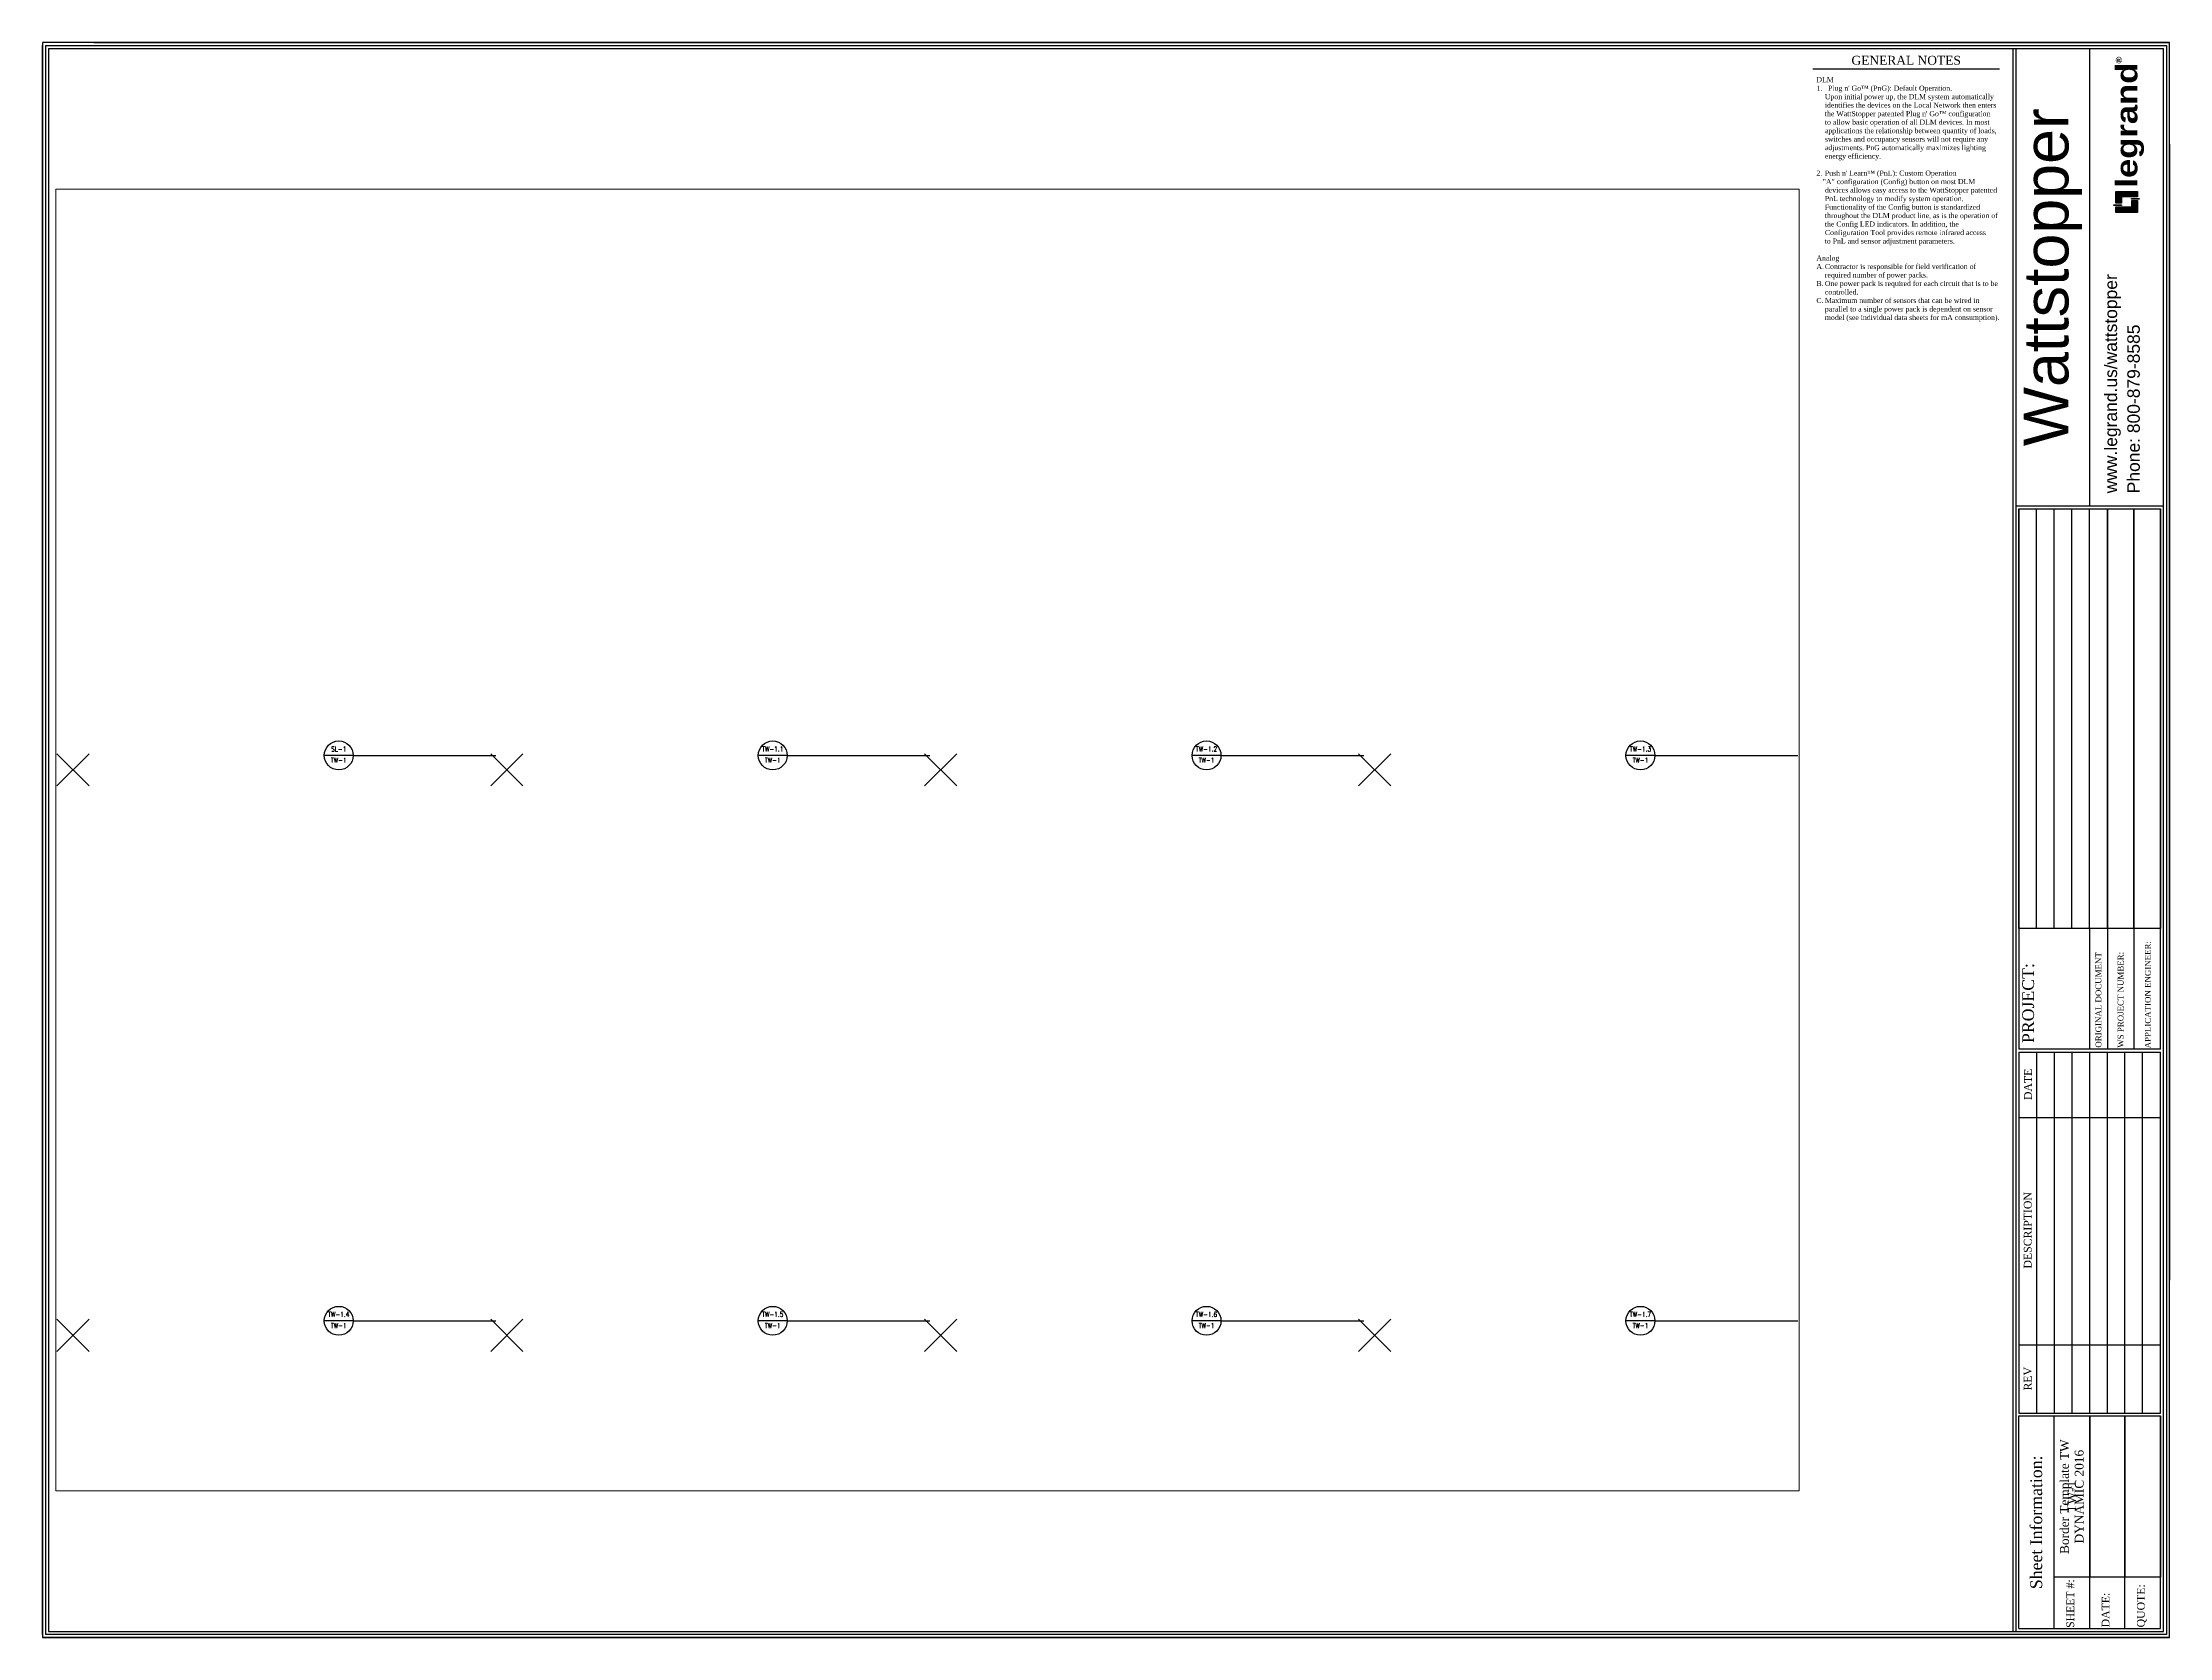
# Paper-space layout 'TW-1 36 X 48' of a CAD drawing. Header units: millimetres, sheet in inches. Extents: x -0.4 to 47.6, y 0 to 36.
# The model-space entities are those that its viewports show. They can reach past a viewport. Long polylines and large blocks are cut down to what shows.
import ezdxf
from ezdxf.enums import TextEntityAlignment as Align

# ---------------------------------------------------------------- set-up
doc = ezdxf.new("R2010")
doc.units = ezdxf.units.MM
doc.header["$MEASUREMENT"] = 0
doc.header["$PDMODE"] = 3
doc.header["$PDSIZE"] = 1
for name, color, linetype in [('_TW-1-SL', 7, 'Continuous'), ('_TW_DLM_Analog_Mix', 160, 'Continuous'), ('_TW_Viewport', 7, 'Continuous'), ('_WS_Boundary', 7, 'Continuous'), ('_WS_WattStopper', 160, 'Continuous'), ('WS_REF_MARKER', 7, 'Continuous')]:
    doc.layers.add(name, color=color, linetype=linetype)
doc.layers.add('_WS_Insertion_Point', color=1, linetype='Continuous', lineweight=25, plot=False)
doc.styles.add('Arial', font='arial.ttf', dxfattribs={"height": 0.1875})
doc.styles.add('Legrand', font='ariblk.ttf', dxfattribs={"height": 0.1875})
doc.styles.add('ROMANS', font='ROMANS.shx')
doc.styles.get("Standard").update_dxf_attribs({"font": 'arial.ttf'})
doc.styles.add('STD', font='simplex.shx', dxfattribs={"height": 0.1})
doc.styles.add('WS8th', font='complex.shx', dxfattribs={"height": 0.1875})
doc.styles.add('WSTB', font='times.ttf')

# ---------------------------------------------------------------- blocks, each defined once
blk = doc.blocks.new('*U37')
at = {"layer": '_WS_WattStopper'}
h = blk.add_hatch(color=256, dxfattribs=at)
h.dxf.hatch_style = 1
h.paths.add_polyline_path([(47.279, 32.166), (47.279, 32.432), (47.147, 32.432), (47.147, 32.288), (46.788, 32.288), (46.788, 32.166)])
h.paths.add_polyline_path([(47.145, 32.482), (47.145, 32.464), (47.319, 32.464), (47.319, 32.482)])
h.paths.add_polyline_path([(46.92, 32.321), (46.92, 32.339), (46.746, 32.339), (46.746, 32.321)])
h.paths.add_polyline_path([(46.918, 32.514), (47.277, 32.514), (47.277, 32.637), (46.786, 32.637), (46.786, 32.371), (46.918, 32.371)])
at = {"layer": '_TW_DLM_Analog_Mix', "const_width": 0.0301}
blk.add_lwpolyline([(39.95, 35.399), (44.166, 35.399)], dxfattribs=at)
at = {"layer": '_WS_WattStopper', "linetype": 'Continuous'}
for p, q in [((48, 36), (0, 36)), ((0, 36), (0, 0)), ((1.154, 36), (48, 36)), ((0, 0.066), (0, 35.934)), ((0.066, 35.934), (0.066, 0.066)), ((0.066, 35.934), (47.934, 35.934)), ((0.133, 35.867), (47.867, 35.867)), ((0.133, 35.867), (0.133, 0.133))]:
    blk.add_line(p, q, dxfattribs=at)
at = {"layer": '_WS_WattStopper'}
for p, q in [((48, 0), (48, 36)), ((44.466, 35.867), (44.466, 0.133)), ((44.532, 35.867), (44.532, 0.133)), ((46.2, 25.541), (46.2, 35.867)), ((47.867, 0.133), (47.867, 35.867)), ((47.934, 35.934), (47.934, 0.066)), ((48, 33.703), (48, 8.063)), ((44.532, 25.541), (47.867, 25.541)), ((44.598, 25.475), (47.801, 25.475)), ((44.598, 25.475), (44.598, 13.277)), ((44.998, 16.003), (44.998, 25.475)), ((45.398, 16.003), (45.398, 25.475)), ((45.798, 16.003), (45.798, 25.475)), ((46.198, 16.003), (46.198, 25.475)), ((47.801, 13.277), (47.801, 25.475)), ((46.198, 16.003), (46.198, 13.277)), ((46.598, 16.003), (46.598, 13.277)), ((47.199, 16.003), (47.199, 13.277)), ((47.801, 13.277), (44.598, 13.277)), ((44.598, 13.21), (47.801, 13.21)), ((44.598, 13.21), (44.598, 5.066)), ((45.005, 5.066), (45.005, 13.21)), ((45.403, 5.066), (45.403, 13.21)), ((45.802, 5.066), (45.802, 13.21)), ((46.2, 5.066), (46.2, 13.21)), ((46.598, 5.066), (46.598, 13.21)), ((46.996, 5.066), (46.996, 13.21)), ((47.394, 5.066), (47.394, 13.21)), ((47.801, 5.066), (47.801, 13.21)), ((44.598, 11.74), (47.801, 11.74)), ((44.598, 6.603), (47.801, 6.603)), ((44.598, 5.066), (47.801, 5.066)), ((44.598, 5), (47.801, 5)), ((44.598, 0.199), (44.598, 5)), ((45.395, 0.199), (45.395, 5)), ((45.395, 0.199), (45.395, 5)), ((46.2, 0.199), (46.2, 5)), ((46.2, 0.199), (46.2, 5)), ((46.996, 0.199), (46.996, 5)), ((47.801, 0.199), (47.801, 5)), ((47.801, 0.199), (47.801, 5)), ((0, 0), (48, 0)), ((47.934, 0.066), (0.066, 0.066)), ((0.133, 0.133), (47.867, 0.133)), ((44.598, 0.199), (47.801, 0.199)), ((48, 0), (0, 0))]:
    blk.add_line(p, q, dxfattribs=at)
for points in [[(46.92, 32.339), (46.92, 32.321), (46.746, 32.321), (46.746, 32.339)], [(46.918, 32.514), (46.918, 32.371), (46.786, 32.371), (46.786, 32.637), (47.277, 32.637), (47.277, 32.514)], [(47.147, 32.288), (47.147, 32.432), (47.279, 32.432), (47.279, 32.166), (46.788, 32.166), (46.788, 32.288)], [(47.145, 32.464), (47.145, 32.482), (47.319, 32.482), (47.319, 32.464)], [(44.598, 25.475), (46.598, 25.475), (46.598, 16.003), (44.598, 16.003)], [(46.598, 25.475), (47.199, 25.475), (47.199, 16.003), (46.598, 16.003)], [(47.199, 25.475), (47.801, 25.475), (47.801, 16.003), (47.199, 16.003)]]:
    blk.add_lwpolyline(points, close=True, dxfattribs=at)
for points in [[(46.2, 5), (46.2, 1.359), (45.395, 1.359), (45.395, 5)], [(46.996, 5), (46.996, 1.359), (46.2, 1.359), (46.2, 5)], [(47.801, 5), (47.801, 1.359), (46.996, 1.359), (46.996, 5)]]:
    blk.add_lwpolyline(points, dxfattribs=at)
at = {"insert": (13.845, 25.539), "char_height": 0.18, "attachment_point": 6}
blk.add_mtext('\\A1;', dxfattribs=at)
at = {"layer": '_TW_DLM_Analog_Mix', "style": 'WSTB'}
blk.add_text('GENERAL NOTES', height=0.20077, dxfattribs=at).set_placement((42.058, 35.499), align=Align.CENTER)
at = {"layer": '_TW_DLM_Analog_Mix', "linetype": 'Continuous', "insert": (40.032, 35.219), "char_height": 0.114984, "width": 4.04095, "attachment_point": 1, "style": 'WSTB'}
blk.add_mtext('DLM\\P1.   Plug n\' Go™ (PnG): Default Operation. \\P\\pl0.1912,t0.1912;Upon initial power up, the DLM system automatically identifies the devices on the Local Network then enters the WattStopper patented Plug n\' Go™ configuration to allow basic operation of all DLM devices. In most applications the relationship between quantity of loads, switches and occupancy sensors will not require any adjustments. PnG automatically maximizes lighting energy efficiency.\\P\\pl0;\\P\\pi-0.1912,l0.1912;2.^IPush n\' Learn™ (PnL): Custom Operation  \\P\\pi-0.0478;"A" configuration (Config) button on most DLM devices allows easy access to the WattStopper patented PnL technology to modify system operation. Functionality of the Config button is standardized throughout the DLM product line, as is the operation of the Config LED indicators. In addition, the Configuration Tool provides remote infrared access \\P to PnL and sensor adjustment parameters.\\P\\P\\pi0,l0,tz;Analog\\P\\pi-0.19119,l0.19119,t0.19119,0.28678;A.^IContractor is responsible for field verification of \\P\\pi0,t0.28678;required number of power packs.\\P\\pi-0.19119,t0.19119,0.28678;B.^IOne power pack is required for each circuit that is to be \\P\\pi0,t0.28678;controlled.\\P\\pi-0.19119,t0.19119,0.28678;C.^IMaximum number of sensors that can be wired in \\P\\pi0,t0.28678;parallel to a single power pack is dependent on sensor \\Pmodel (see individual data sheets for mA consumption).', dxfattribs=at)
at = {"layer": '_WS_WattStopper'}
for s, height, style, p in [('®', 0.133, 'Legrand', (46.923, 35.525)), ('ORIGINAL DOCUMENT', 0.1327, 'WSTB', (46.463, 13.313)), ('WS PROJECT NUMBER:', 0.1327, 'WSTB', (46.964, 13.313)), ('APPLICATION ENGINEER:', 0.13265, 'WSTB', (47.578, 13.297)), ('PROJECT:', 0.2654, 'WSTB', (44.943, 13.417)), ('DATE', 0.1756, 'WSTB', (44.894, 12.13)), ('DESCRIPTION', 0.17557, 'WSTB', (44.888, 8.328)), ('REV', 0.1756, 'WSTB', (44.888, 5.575)), ('SHEET #:', 0.1756, 'WSTB', (45.849, 0.216)), ('DATE:', 0.1756, 'WSTB', (46.645, 0.228)), ('QUOTE:', 0.1756, 'WSTB', (47.441, 0.228))]:
    blk.add_text(s, height=height, rotation=90, dxfattribs=dict(at, style=style)).set_placement(p)
at = {"layer": '_WS_WattStopper', "style": 'Legrand'}
blk.add_text('legrand', height=0.4881, rotation=90, dxfattribs=at).set_placement((47.032, 32.726), align=Align.MIDDLE_LEFT)
at = {"layer": '_WS_WattStopper', "rotation": 90}
for s, width, gutter_width, insert, char_height, attachment_point, style in [('\\A2;{\\fArial|b0|i0|c0|p34;\\H5.3333x;Wattstopper}', 0.68888, 0.938, (45.366, 30.704), 0.19, 5, 'Arial'), ('\\A2;{\\fArial|b0|i0|c0|p34;\\H5.3333x;www.legrand.us/wattstopper}', 6.42662, 0.938, (46.719, 25.826), 0.05284, 4, 'WS8th'), ('\\A2;{\\fArial|b0|i0|c0|p34;\\H5.3333x;Phone: 800-879-8585}', 6.42662, 0.938, (47.191, 25.826), 0.05284, 4, 'WS8th'), ('Sheet Information:', 3.65264, 1, (44.996, 2.599), 0.26542, 5, 'WSTB')]:
    blk.add_mtext_dynamic_manual_height_columns(s, width=width, gutter_width=gutter_width, heights=[0], dxfattribs=dict(at, insert=insert, char_height=char_height, attachment_point=attachment_point, style=style))
at = {"layer": '_WS_WattStopper', "insert": (45.797, 3.179), "char_height": 0.19906, "width": 3.64104, "attachment_point": 5, "rotation": 90, "style": 'WSTB'}
blk.add_mtext('Border Template TW DYNAMIC 2016', dxfattribs=at)
at = {"layer": '_WS_WattStopper', "style": 'WSTB'}
for tag, height, p in [('DOCUMENT', 0.199, (46.398, 20.831)), ('PROJECT1', 0.199, (44.798, 20.831)), ('PROJECT2', 0.199, (45.198, 20.831)), ('PROJECT3', 0.199, (45.598, 20.831)), ('PROJECT4', 0.199, (45.999, 20.831)), ('PRJB', 0.199, (46.899, 20.831)), ('NAME', 0.199, (47.5, 20.831)), ('REVISION_1', 0.126, (45.204, 12.475)), ('REVISION_2', 0.126, (45.602, 12.475)), ('REVISION_3', 0.126, (46.001, 12.475)), ('REVISION_4', 0.126, (46.399, 12.475)), ('REVISION_5', 0.126, (46.794, 12.475)), ('REVISION_6', 0.126, (47.195, 12.475)), ('REVISION_7', 0.126, (47.593, 12.475)), ('REVISION_1_DESC', 0.126, (45.204, 9.171)), ('REVISION_2_DESC', 0.126, (45.602, 9.171)), ('REVISION_3_DESC', 0.126, (46.001, 9.171)), ('REVISION_4_DESC', 0.126, (46.399, 9.171)), ('REVISION_5_DESC', 0.126, (46.797, 9.171)), ('REVISION_6_DESC', 0.126, (47.195, 9.171)), ('DATE', 0.199, (46.598, 3.179)), ('QUOTE', 0.199, (47.394, 3.179))]:
    blk.add_attdef(tag, text='', height=height, rotation=90, dxfattribs=at).set_placement(p, align=Align.MIDDLE_CENTER)
blk = doc.blocks.new('DTLBUB')
blk.add_line((0.313, 0), (-0.313, 0))
blk.add_circle((0, 0), 0.313)
at = {"style": 'STD', "flags": 12}
for tag, height, p in [('A1', 0.104, (0, 0.14)), ('M-000', 0.0781, (0, -0.103))]:
    blk.add_attdef(tag, text='', height=height, dxfattribs=at).set_placement(p, align=Align.MIDDLE)

msp = doc.modelspace()

# ---------------------------------------------------------------- linework, layer by layer
at = {"layer": '_TW-1-SL'}
for p, q in [((17.45, 36.11), (26.34, 36.11)), ((44.47, 36.11), (53.35, 36.11)), ((71.48, 36.11), (80.37, 36.11)), ((98.5, 36.11), (107.39, 36.11)), ((17.45, 0.9), (26.34, 0.9)), ((44.47, 0.9), (53.35, 0.9)), ((71.48, 0.9), (80.37, 0.9)), ((98.5, 0.9), (107.39, 0.9))]:
    msp.add_line(p, q, dxfattribs=at)
at = {"layer": '_WS_Boundary'}
msp.add_lwpolyline([(-1.31, -9.79), (107.77, -9.79), (107.77, 71.64), (-1.31, 71.64)], close=True, dxfattribs=at)
at = {"layer": '_WS_Insertion_Point'}
for p in [(0, 35.21), (27.02, 35.21), (54.03, 35.21), (81.05, 35.21), (0, 0), (27.02, 0), (54.03, 0), (81.05, 0)]:
    msp.add_point(p, dxfattribs=at)

# ---------------------------------------------------------------- block references
at = {"layer": '_TW-1-SL'}
ref = msp.add_blockref('DTLBUB', (16.55, 36.11), dxfattribs=dict(at, xscale=2.878068995225996, yscale=2.878068995225996, zscale=2.878068995225996, rotation=359.9491497557224))
ref.add_attrib('A1', 'SL-1', dxfattribs={"layer": 'WS_REF_MARKER', "height": 0.3, "style": 'ROMANS', "width": 0.8, "flags": 12}).set_placement((16.55, 36.51), align=Align.MIDDLE)
ref.add_attrib('M-000', 'TW-1', dxfattribs={"layer": 'WS_REF_MARKER', "height": 0.3, "style": 'ROMANS', "width": 0.8, "flags": 12}).set_placement((16.55, 35.81), align=Align.MIDDLE)
ref = msp.add_blockref('DTLBUB', (16.55, 36.11), dxfattribs=dict(at, xscale=2.878068995225996, yscale=2.878068995225996, zscale=2.878068995225996, rotation=359.9491497557224))
ref.add_attrib('A1', 'SL-1', dxfattribs={"layer": 'WS_REF_MARKER', "height": 0.3, "style": 'ROMANS', "width": 0.8, "flags": 12}).set_placement((16.55, 36.51), align=Align.MIDDLE)
ref.add_attrib('M-000', 'TW-1', dxfattribs={"layer": 'WS_REF_MARKER', "height": 0.3, "style": 'ROMANS', "width": 0.8, "flags": 12}).set_placement((16.55, 35.81), align=Align.MIDDLE)
ref = msp.add_blockref('DTLBUB', (43.57, 36.11), dxfattribs=dict(at, xscale=2.878068995225996, yscale=2.878068995225996, zscale=2.878068995225996, rotation=359.9491497557224))
ref.add_attrib('A1', 'TW-1.1', dxfattribs={"layer": 'WS_REF_MARKER', "height": 0.3, "style": 'ROMANS', "width": 0.8, "flags": 12}).set_placement((43.57, 36.51), align=Align.MIDDLE)
ref.add_attrib('M-000', 'TW-1', dxfattribs={"layer": 'WS_REF_MARKER', "height": 0.3, "style": 'ROMANS', "width": 0.8, "flags": 12}).set_placement((43.57, 35.81), align=Align.MIDDLE)
ref = msp.add_blockref('DTLBUB', (70.58, 36.11), dxfattribs=dict(at, xscale=2.878068995225996, yscale=2.878068995225996, zscale=2.878068995225996, rotation=359.9491497557224))
ref.add_attrib('A1', 'TW-1.2', dxfattribs={"layer": 'WS_REF_MARKER', "height": 0.3, "style": 'ROMANS', "width": 0.8, "flags": 12}).set_placement((70.58, 36.51), align=Align.MIDDLE)
ref.add_attrib('M-000', 'TW-1', dxfattribs={"layer": 'WS_REF_MARKER', "height": 0.3, "style": 'ROMANS', "width": 0.8, "flags": 12}).set_placement((70.58, 35.81), align=Align.MIDDLE)
ref = msp.add_blockref('DTLBUB', (97.6, 36.11), dxfattribs=dict(at, xscale=2.878068995225996, yscale=2.878068995225996, zscale=2.878068995225996, rotation=359.9491497557224))
ref.add_attrib('A1', 'TW-1.3', dxfattribs={"layer": 'WS_REF_MARKER', "height": 0.3, "style": 'ROMANS', "width": 0.8, "flags": 12}).set_placement((97.6, 36.51), align=Align.MIDDLE)
ref.add_attrib('M-000', 'TW-1', dxfattribs={"layer": 'WS_REF_MARKER', "height": 0.3, "style": 'ROMANS', "width": 0.8, "flags": 12}).set_placement((97.6, 35.81), align=Align.MIDDLE)
ref = msp.add_blockref('DTLBUB', (16.55, 0.9), dxfattribs=dict(at, xscale=2.878068995225996, yscale=2.878068995225996, zscale=2.878068995225996, rotation=359.9491497557224))
ref.add_attrib('A1', 'TW-1.4', dxfattribs={"layer": 'WS_REF_MARKER', "height": 0.3, "style": 'ROMANS', "width": 0.8, "flags": 12}).set_placement((16.55, 1.3), align=Align.MIDDLE)
ref.add_attrib('M-000', 'TW-1', dxfattribs={"layer": 'WS_REF_MARKER', "height": 0.3, "style": 'ROMANS', "width": 0.8, "flags": 12}).set_placement((16.55, 0.6), align=Align.MIDDLE)
ref = msp.add_blockref('DTLBUB', (43.57, 0.9), dxfattribs=dict(at, xscale=2.878068995225996, yscale=2.878068995225996, zscale=2.878068995225996, rotation=359.9491497557224))
ref.add_attrib('A1', 'TW-1.5', dxfattribs={"layer": 'WS_REF_MARKER', "height": 0.3, "style": 'ROMANS', "width": 0.8, "flags": 12}).set_placement((43.57, 1.3), align=Align.MIDDLE)
ref.add_attrib('M-000', 'TW-1', dxfattribs={"layer": 'WS_REF_MARKER', "height": 0.3, "style": 'ROMANS', "width": 0.8, "flags": 12}).set_placement((43.57, 0.6), align=Align.MIDDLE)
ref = msp.add_blockref('DTLBUB', (70.58, 0.9), dxfattribs=dict(at, xscale=2.878068995225994, yscale=2.878068995225994, zscale=2.878068995225994, rotation=359.9491497557224))
ref.add_attrib('A1', 'TW-1.6', dxfattribs={"layer": 'WS_REF_MARKER', "height": 0.3, "style": 'ROMANS', "width": 0.8, "flags": 12}).set_placement((70.58, 1.3), align=Align.MIDDLE)
ref.add_attrib('M-000', 'TW-1', dxfattribs={"layer": 'WS_REF_MARKER', "height": 0.3, "style": 'ROMANS', "width": 0.8, "flags": 12}).set_placement((70.58, 0.6), align=Align.MIDDLE)
ref = msp.add_blockref('DTLBUB', (97.6, 0.9), dxfattribs=dict(at, xscale=2.878068995225994, yscale=2.878068995225994, zscale=2.878068995225994, rotation=359.9491497557224))
ref.add_attrib('A1', 'TW-1.7', dxfattribs={"layer": 'WS_REF_MARKER', "height": 0.3, "style": 'ROMANS', "width": 0.8, "flags": 12}).set_placement((97.6, 1.3), align=Align.MIDDLE)
ref.add_attrib('M-000', 'TW-1', dxfattribs={"layer": 'WS_REF_MARKER', "height": 0.3, "style": 'ROMANS', "width": 0.8, "flags": 12}).set_placement((97.6, 0.6), align=Align.MIDDLE)

psp = doc.layouts.new('TW-1 36 X 48')

# ---------------------------------------------------------------- block references
at = {"layer": '_WS_WattStopper'}
ref = psp.add_blockref('*U37', (-0.432, 0), dxfattribs=at)
ref.add_attrib('SHEET', 'TW-1', dxfattribs={"height": 0.1991, "rotation": 90, "style": 'WSTB'}).set_placement((45.36, 3.179), align=Align.MIDDLE_CENTER)

# ---------------------------------------------------------------- viewports
at = {"layer": '_TW_Viewport'}
psp.add_viewport(center=(19.54, 18), size=(39.346, 29.3744), view_center_point=(53.21, 30.843), view_height=81.04325, dxfattribs=at)

doc.saveas('drawing.dxf')
